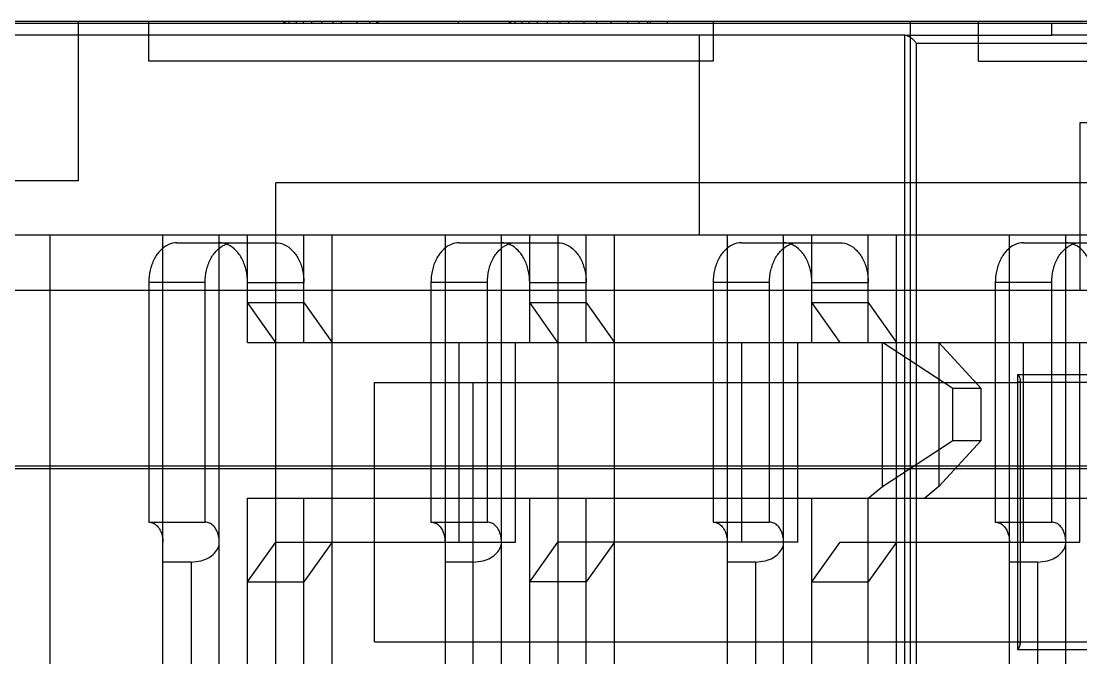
# Model space of a CAD drawing. Header units: millimetres. Extents: x 0 to 594, y 0 to 420.
# Drawn here: x 164.291 to 166.946, y 91.053 to 92.648 of the extents above; entities that cross this region are included whole.
import ezdxf

# ---------------------------------------------------------------- set-up
doc = ezdxf.new("R2010")
doc.units = ezdxf.units.MM
doc.header["$LTSCALE"] = 32.67
doc.layers.get('0').update_dxf_attribs({"linetype": 'CONTINUOUS'})

msp = doc.modelspace()

# ---------------------------------------------------------------- linework, layer by layer
at = {"color": 7, "linetype": 'CONTINUOUS'}
for p, q in [((163.9391, 92.6432), (170.7627, 92.6432)), ((164.2573, 92.6482), (170.7627, 92.6482)), ((164.4341, 92.6482), (164.4341, 92.2482)), ((164.6108, 92.5482), (164.6108, 92.6482)), ((164.949, 92.6432), (164.949, 92.6482)), ((164.9525, 92.6432), (164.9525, 92.6482)), ((164.9631, 92.6432), (164.9631, 92.6482)), ((164.9808, 92.6432), (164.9808, 92.6482)), ((164.9985, 92.6432), (164.9985, 92.6482)), ((165.0197, 92.6432), (165.0197, 92.6482)), ((165.0445, 92.6432), (165.0445, 92.6482)), ((165.0728, 92.6432), (165.0728, 92.6482)), ((165.094, 92.6432), (165.094, 92.6482)), ((165.1329, 92.6432), (165.1329, 92.6482)), ((165.1647, 92.6432), (165.1647, 92.6482)), ((165.1824, 92.6432), (165.1824, 92.6482)), ((165.1859, 92.6432), (165.1859, 92.6482)), ((165.3874, 92.6432), (165.3874, 92.6482)), ((165.5147, 92.6432), (165.5147, 92.6482)), ((165.5182, 92.6432), (165.5182, 92.6482)), ((165.5288, 92.6432), (165.5288, 92.6482)), ((165.5465, 92.6432), (165.5465, 92.6482)), ((165.5642, 92.6432), (165.5642, 92.6482)), ((165.5854, 92.6432), (165.5854, 92.6482)), ((165.6102, 92.6432), (165.6102, 92.6482)), ((165.642, 92.6432), (165.642, 92.6482)), ((165.6632, 92.6432), (165.6632, 92.6482)), ((165.7021, 92.6432), (165.7021, 92.6482)), ((165.7339, 92.6432), (165.7339, 92.6482)), ((165.7693, 92.6432), (165.7693, 92.6482)), ((165.8117, 92.6432), (165.8117, 92.6482)), ((165.84, 92.6432), (165.84, 92.6482)), ((165.8612, 92.6432), (165.8612, 92.6482)), ((165.8682, 92.6432), (165.8682, 92.6482)), ((165.9107, 92.6432), (165.9107, 92.6482)), ((166.0251, 92.6482), (166.0251, 92.5482)), ((166.52, 91.9732), (166.52, 92.6482)), ((166.6899, 92.5482), (166.6899, 92.6482)), ((166.8736, 92.6132), (166.8736, 92.6432)), ((167.2271, 92.6132), (166.8736, 92.6132)), ((166.0251, 92.5482), (164.6108, 92.5482)), ((166.6899, 92.5482), (167.0573, 92.5482)), ((166.9443, 92.3932), (166.9443, 91.9732)), ((169.0375, 92.3932), (166.9443, 92.3932)), ((164.4341, 92.2482), (163.9037, 92.2482)), ((170.7164, 91.9732), (152.5663, 91.9732)), ((151.0914, 91.5271), (172.1455, 91.5271)), ((170.6914, 91.5332), (152.5914, 91.5332))]:
    msp.add_line(p, q, dxfattribs=at)
at = {"color": 6, "linetype": 'CONTINUOUS'}
for p, q in [((166.5059, 92.6132), (163.9037, 92.6132)), ((165.9897, 92.6132), (165.9897, 92.1132)), ((164.929, 90.0832), (164.929, 92.2432)), ((170.1616, 92.2432), (164.929, 92.2432)), ((163.8684, 92.1132), (167.7575, 92.1132)), ((164.3634, 89.7832), (164.3634, 92.1132)), ((164.6462, 90.8932), (164.6462, 92.1132)), ((164.7876, 89.7832), (164.7876, 92.1132)), ((164.8583, 91.8432), (164.8583, 92.1132)), ((164.9998, 91.8432), (164.9998, 92.1132)), ((165.0705, 89.7832), (165.0705, 92.1132)), ((165.3533, 92.1132), (165.3533, 90.8932)), ((165.4947, 89.7832), (165.4947, 92.1132)), ((165.5654, 91.8432), (165.5654, 92.1132)), ((165.6362, 92.1132), (165.6362, 89.7832)), ((165.7069, 91.8432), (165.7069, 92.1132)), ((165.7776, 89.7832), (165.7776, 92.1132)), ((166.0604, 92.1132), (166.0604, 90.8932)), ((166.2018, 89.7832), (166.2018, 92.1132)), ((166.2725, 91.8432), (166.2725, 92.1132)), ((166.414, 91.8432), (166.414, 92.1132)), ((166.4847, 89.7832), (166.4847, 92.1132)), ((166.7675, 90.8932), (166.7675, 92.1132)), ((166.9089, 89.7832), (166.9089, 92.1132)), ((164.6108, 91.9932), (164.6108, 91.3932)), ((164.7523, 91.3932), (164.7523, 91.9932)), ((165.318, 91.9932), (165.318, 91.3932)), ((165.4594, 91.3932), (165.4594, 91.9932)), ((166.0251, 91.9932), (166.0251, 91.3932)), ((166.1665, 91.3932), (166.1665, 91.9932)), ((166.7322, 91.9932), (166.7322, 91.3932)), ((166.8736, 91.3932), (166.8736, 91.9932)), ((166.52, 90.0832), (166.52, 91.9732)), ((164.929, 91.8432), (164.8583, 91.9432)), ((164.8583, 91.9432), (164.9998, 91.9432)), ((164.9998, 91.9432), (165.0705, 91.8432)), ((165.6362, 91.8432), (165.5654, 91.9432)), ((165.5654, 91.9432), (165.7069, 91.9432)), ((165.7069, 91.9432), (165.7776, 91.8432)), ((166.3433, 91.8432), (166.2725, 91.9432)), ((166.2725, 91.9432), (166.414, 91.9432)), ((166.414, 91.9432), (166.4847, 91.8432)), ((164.8583, 91.8432), (168.7121, 91.8432)), ((165.3887, 91.3432), (165.3887, 91.8432)), ((165.5301, 91.3432), (165.5301, 91.8432)), ((166.0958, 91.8432), (166.0958, 91.3432)), ((166.2372, 91.3432), (166.2372, 91.8432)), ((166.4493, 91.4821), (166.4493, 91.8432)), ((166.6261, 91.7277), (166.4493, 91.8432)), ((166.5907, 91.8432), (166.5907, 91.4821)), ((166.6968, 91.7277), (166.5907, 91.8432)), ((166.8029, 91.3432), (166.8029, 91.8432)), ((166.9443, 91.3432), (166.9443, 91.8432)), ((165.1765, 91.0932), (165.1765, 91.7432)), ((165.1765, 91.7432), (166.7887, 91.7432)), ((165.424, 90.8932), (165.424, 91.7432)), ((166.7946, 91.749), (166.7946, 91.0873)), ((166.6261, 91.5975), (166.6261, 91.7277)), ((166.6968, 91.7277), (166.6261, 91.7277)), ((166.6968, 91.5975), (166.6968, 91.7277)), ((166.4493, 91.4821), (166.6261, 91.5975)), ((166.5907, 91.4821), (166.6968, 91.5975)), ((166.6261, 91.5975), (166.6968, 91.5975)), ((166.414, 91.4532), (166.4493, 91.4821)), ((166.5907, 91.4821), (166.5554, 91.4532)), ((164.8583, 90.6932), (164.8583, 91.4532)), ((164.8583, 91.4532), (168.6767, 91.4532)), ((164.9998, 90.6932), (164.9998, 91.4532)), ((165.5654, 90.6932), (165.5654, 91.4532)), ((165.7069, 90.6932), (165.7069, 91.4532)), ((166.2725, 90.6932), (166.2725, 91.4532)), ((166.414, 90.6932), (166.414, 91.4532)), ((164.6108, 91.3932), (164.7523, 91.3932)), ((165.318, 91.3932), (165.4594, 91.3932)), ((166.0251, 91.3932), (166.1665, 91.3932)), ((166.7322, 91.3932), (166.8736, 91.3932)), ((164.8583, 91.2432), (164.929, 91.3432)), ((164.929, 91.3432), (165.5301, 91.3432)), ((165.0705, 91.3432), (164.9998, 91.2432)), ((165.5654, 91.2432), (165.6362, 91.3432)), ((166.2372, 91.3432), (165.6362, 91.3432)), ((165.7776, 91.3432), (165.7069, 91.2432)), ((166.2725, 91.2432), (166.3433, 91.3432)), ((166.3433, 91.3432), (166.9443, 91.3432)), ((166.4847, 91.3432), (166.414, 91.2432)), ((164.7169, 91.2932), (164.6462, 91.2932)), ((164.7169, 91.2932), (164.7169, 90.8932)), ((165.424, 91.2932), (165.3533, 91.2932)), ((166.1311, 91.2932), (166.0604, 91.2932)), ((166.1311, 91.2932), (166.1311, 90.8932)), ((166.8382, 91.2932), (166.7675, 91.2932)), ((166.8382, 91.2932), (166.8382, 90.8932)), ((164.8583, 91.2432), (164.9998, 91.2432)), ((165.7069, 91.2432), (165.5654, 91.2432)), ((166.2725, 91.2432), (166.414, 91.2432)), ((165.1765, 91.0932), (166.7887, 91.0932))]:
    msp.add_line(p, q, dxfattribs=at)
at = {"color": 9, "linetype": 'CONTINUOUS'}
for p, q in [((166.5059, 90.2632), (166.5059, 92.6132)), ((166.5059, 92.6132), (166.8736, 92.6132)), ((166.5342, 92.5932), (166.5342, 90.2832)), ((166.5342, 92.5932), (170.7544, 92.5932)), ((164.6816, 92.0932), (164.929, 92.0932)), ((165.3887, 92.0932), (165.6362, 92.0932)), ((166.0958, 92.0932), (166.3433, 92.0932)), ((166.8029, 92.0932), (167.0504, 92.0932)), ((164.7523, 91.9932), (164.6108, 91.9932)), ((164.8583, 91.9932), (164.9998, 91.9932)), ((165.4594, 91.9932), (165.318, 91.9932)), ((165.5654, 91.9932), (165.7069, 91.9932)), ((166.1665, 91.9932), (166.0251, 91.9932)), ((166.2725, 91.9932), (166.414, 91.9932)), ((166.8736, 91.9932), (166.7322, 91.9932)), ((166.7887, 91.0732), (166.7887, 91.7632)), ((166.7887, 91.7632), (166.9738, 91.7632)), ((166.9797, 91.7432), (166.7887, 91.7432)), ((166.7887, 91.0932), (166.9797, 91.0932)), ((166.9738, 91.0732), (166.7887, 91.0732))]:
    msp.add_line(p, q, dxfattribs=at)
at = {"color": 6, "linetype": 'CONTINUOUS'}
for points, knots in [([(166.5059, 92.6132), (166.5076, 92.6132), (166.5114, 92.6123), (166.5171, 92.6095), (166.523, 92.6053), (166.5289, 92.5998), (166.5325, 92.5956), (166.5342, 92.5932)], [0, 0, 0, 0, 0.143396, 0.321385, 0.537222, 0.75059, 1, 1, 1, 1]), ([(164.6816, 92.0932), (164.6741, 92.0932), (164.6583, 92.0895), (164.6383, 92.0743), (164.6229, 92.0518), (164.6131, 92.0239), (164.6108, 92.0036), (164.6108, 91.9932)], [0, 0, 0, 0, 0.167033, 0.347419, 0.548223, 0.768107, 1, 1, 1, 1]), ([(164.7523, 91.9932), (164.7523, 92.0036), (164.7545, 92.0239), (164.7643, 92.0518), (164.7797, 92.0743), (164.7998, 92.0895), (164.8155, 92.0932), (164.823, 92.0932)], [0, 0, 0, 0, 0.231921, 0.451816, 0.652616, 0.832988, 1, 1, 1, 1]), ([(164.8583, 91.9932), (164.8583, 92.0036), (164.8561, 92.0239), (164.8463, 92.0518), (164.8309, 92.0743), (164.8108, 92.0895), (164.7951, 92.0932), (164.7876, 92.0932)], [0, 0, 0, 0, 0.231921, 0.451816, 0.652616, 0.832988, 1, 1, 1, 1]), ([(164.929, 92.0932), (164.9365, 92.0932), (164.9523, 92.0895), (164.9723, 92.0743), (164.9877, 92.0518), (164.9975, 92.0239), (164.9998, 92.0036), (164.9998, 91.9932)], [0, 0, 0, 0, 0.167033, 0.347419, 0.548223, 0.768107, 1, 1, 1, 1]), ([(165.3887, 92.0932), (165.3812, 92.0932), (165.3654, 92.0895), (165.3454, 92.0743), (165.33, 92.0518), (165.3202, 92.0239), (165.318, 92.0036), (165.318, 91.9932)], [0, 0, 0, 0, 0.167033, 0.347419, 0.548223, 0.768107, 1, 1, 1, 1]), ([(165.4594, 91.9932), (165.4594, 92.0036), (165.4616, 92.0239), (165.4714, 92.0518), (165.4868, 92.0743), (165.5069, 92.0895), (165.5226, 92.0932), (165.5301, 92.0932)], [0, 0, 0, 0, 0.231921, 0.451816, 0.652616, 0.832988, 1, 1, 1, 1]), ([(165.5654, 91.9932), (165.5654, 92.0036), (165.5632, 92.0239), (165.5534, 92.0518), (165.538, 92.0743), (165.518, 92.0895), (165.5022, 92.0932), (165.4947, 92.0932)], [0, 0, 0, 0, 0.231921, 0.451816, 0.652616, 0.832988, 1, 1, 1, 1]), ([(165.6362, 92.0932), (165.6436, 92.0932), (165.6594, 92.0895), (165.6794, 92.0743), (165.6949, 92.0518), (165.7046, 92.0239), (165.7069, 92.0036), (165.7069, 91.9932)], [0, 0, 0, 0, 0.167033, 0.347419, 0.548223, 0.768107, 1, 1, 1, 1]), ([(166.0958, 92.0932), (166.0883, 92.0932), (166.0725, 92.0895), (166.0525, 92.0743), (166.0371, 92.0518), (166.0273, 92.0239), (166.0251, 92.0036), (166.0251, 91.9932)], [0, 0, 0, 0, 0.167033, 0.347419, 0.548223, 0.768107, 1, 1, 1, 1]), ([(166.1665, 91.9932), (166.1665, 92.0036), (166.1687, 92.0239), (166.1785, 92.0518), (166.1939, 92.0743), (166.214, 92.0895), (166.2297, 92.0932), (166.2372, 92.0932)], [0, 0, 0, 0, 0.231921, 0.451816, 0.652616, 0.832988, 1, 1, 1, 1]), ([(166.2725, 91.9932), (166.2725, 92.0036), (166.2703, 92.0239), (166.2605, 92.0518), (166.2451, 92.0743), (166.2251, 92.0895), (166.2093, 92.0932), (166.2018, 92.0932)], [0, 0, 0, 0, 0.231921, 0.451816, 0.652616, 0.832988, 1, 1, 1, 1]), ([(166.3433, 92.0932), (166.3507, 92.0932), (166.3665, 92.0895), (166.3865, 92.0743), (166.402, 92.0518), (166.4117, 92.0239), (166.414, 92.0036), (166.414, 91.9932)], [0, 0, 0, 0, 0.167033, 0.347419, 0.548223, 0.768107, 1, 1, 1, 1]), ([(166.8029, 92.0932), (166.7954, 92.0932), (166.7797, 92.0895), (166.7596, 92.0743), (166.7442, 92.0518), (166.7344, 92.0239), (166.7322, 92.0036), (166.7322, 91.9932)], [0, 0, 0, 0, 0.167033, 0.347419, 0.548223, 0.768107, 1, 1, 1, 1]), ([(166.8736, 91.9932), (166.8736, 92.0036), (166.8758, 92.0239), (166.8856, 92.0518), (166.901, 92.0743), (166.9211, 92.0895), (166.9368, 92.0932), (166.9443, 92.0932)], [0, 0, 0, 0, 0.231921, 0.451816, 0.652616, 0.832988, 1, 1, 1, 1]), ([(166.9797, 91.9932), (166.9797, 92.0036), (166.9774, 92.0239), (166.9676, 92.0518), (166.9522, 92.0743), (166.9322, 92.0895), (166.9164, 92.0932), (166.9089, 92.0932)], [0, 0, 0, 0, 0.231921, 0.451816, 0.652616, 0.832988, 1, 1, 1, 1]), ([(166.7887, 91.7632), (166.7905, 91.7607), (166.7931, 91.7561), (166.7952, 91.7496), (166.7936, 91.744), (166.7902, 91.7432), (166.7887, 91.7432)], [0, 0, 0, 0, 0.375135, 0.635581, 0.817421, 1, 1, 1, 1]), ([(164.6108, 91.3932), (164.6146, 91.3932), (164.6225, 91.3913), (164.6325, 91.3838), (164.6402, 91.3725), (164.6451, 91.3586), (164.6462, 91.3484), (164.6462, 91.3432)], [0, 0, 0, 0, 0.167033, 0.347419, 0.548223, 0.768107, 1, 1, 1, 1]), ([(164.7876, 91.3432), (164.7876, 91.3484), (164.7865, 91.3586), (164.7816, 91.3725), (164.7739, 91.3838), (164.7639, 91.3913), (164.756, 91.3932), (164.7523, 91.3932)], [0, 0, 0, 0, 0.231921, 0.451816, 0.652616, 0.832988, 1, 1, 1, 1]), ([(165.318, 91.3932), (165.3217, 91.3932), (165.3296, 91.3913), (165.3396, 91.3838), (165.3473, 91.3725), (165.3522, 91.3586), (165.3533, 91.3484), (165.3533, 91.3432)], [0, 0, 0, 0, 0.167033, 0.347419, 0.548223, 0.768107, 1, 1, 1, 1]), ([(165.4947, 91.3432), (165.4947, 91.3484), (165.4936, 91.3586), (165.4887, 91.3725), (165.481, 91.3838), (165.471, 91.3913), (165.4631, 91.3932), (165.4594, 91.3932)], [0, 0, 0, 0, 0.231921, 0.451816, 0.652616, 0.832988, 1, 1, 1, 1]), ([(166.0251, 91.3932), (166.0288, 91.3932), (166.0367, 91.3913), (166.0467, 91.3838), (166.0544, 91.3725), (166.0593, 91.3586), (166.0604, 91.3484), (166.0604, 91.3432)], [0, 0, 0, 0, 0.167033, 0.347419, 0.548223, 0.768107, 1, 1, 1, 1]), ([(166.2018, 91.3432), (166.2018, 91.3484), (166.2007, 91.3586), (166.1958, 91.3725), (166.1881, 91.3838), (166.1781, 91.3913), (166.1702, 91.3932), (166.1665, 91.3932)], [0, 0, 0, 0, 0.231921, 0.451816, 0.652616, 0.832988, 1, 1, 1, 1]), ([(166.7322, 91.3932), (166.7359, 91.3932), (166.7438, 91.3913), (166.7538, 91.3838), (166.7615, 91.3725), (166.7664, 91.3586), (166.7675, 91.3484), (166.7675, 91.3432)], [0, 0, 0, 0, 0.167033, 0.347419, 0.548223, 0.768107, 1, 1, 1, 1]), ([(166.9089, 91.3432), (166.9089, 91.3484), (166.9078, 91.3586), (166.9029, 91.3725), (166.8952, 91.3838), (166.8852, 91.3913), (166.8773, 91.3932), (166.8736, 91.3932)], [0, 0, 0, 0, 0.231921, 0.451816, 0.652616, 0.832988, 1, 1, 1, 1]), ([(166.7887, 91.0732), (166.7905, 91.0757), (166.7931, 91.0803), (166.7951, 91.0868), (166.7936, 91.0923), (166.7902, 91.0932), (166.7887, 91.0932)], [0, 0, 0, 0, 0.375171, 0.635713, 0.816811, 1, 1, 1, 1])]:
    msp.add_open_spline(points, degree=3, knots=knots, dxfattribs=at)
at = {"color": 2, "linetype": 'CONTINUOUS'}
for points in [[(164.7169, 91.2932), (164.7253, 91.2935), (164.7404, 91.2949), (164.7605, 91.3028), (164.7758, 91.314), (164.7854, 91.328), (164.7879, 91.3385), (164.7876, 91.3432)], [(165.424, 91.2932), (165.4324, 91.2935), (165.4475, 91.2949), (165.4676, 91.3028), (165.4829, 91.314), (165.4925, 91.328), (165.495, 91.3385), (165.4947, 91.3432)], [(166.1311, 91.2932), (166.1395, 91.2935), (166.1546, 91.2949), (166.1747, 91.3028), (166.19, 91.314), (166.1996, 91.328), (166.2021, 91.3385), (166.2018, 91.3432)], [(166.8382, 91.2932), (166.8466, 91.2935), (166.8617, 91.2949), (166.8818, 91.3028), (166.8971, 91.314), (166.9067, 91.328), (166.9092, 91.3385), (166.9089, 91.3432)]]:
    msp.add_open_spline(points, degree=3, knots=[0, 0, 0, 0, 0.26435, 0.473594, 0.672553, 0.852951, 1, 1, 1, 1], dxfattribs=at)

doc.saveas('drawing.dxf')
